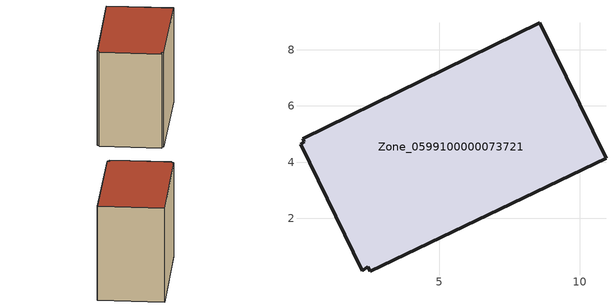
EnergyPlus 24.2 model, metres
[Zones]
Zone_0599100000073721
 floor ground (C_G): 2.54,0.11 2.45,0.28 2.26,0.13 0.06,4.63 0.2,4.73 0.14,4.83 8.58,8.97 10.94,4.14 z0.41
 wall outside (C_F): 0.06,4.63 2.26,0.13 2.45,0.28 2.54,0.11 10.94,4.14 8.58,8.97 0.14,4.83 0.2,4.73 0.06,4.63 z0.41:8.52
 roof outside (C_R): 2.26,0.13 2.45,0.28 2.54,0.11 10.94,4.14 8.58,8.97 0.14,4.83 0.2,4.73 0.06,4.63 z8.52
[BUILDING]
Pand.0599100000073721: North Axis=0; Terrain=City; Loads Convergence Tolerance Value=0.04; Temperature Convergence Tolerance Value=0.4; Solar Distribution=FullExterior; Maximum Number of Warmup Days=25; Minimum Number of Warmup Days=1
[Site:Location]
Rotterdam.The.Hague.AP_ZH_NLD Design_Conditions: Latitude=51.96; Longitude=4.45; Time Zone=1; Elevation=-4.5
[SITE:GROUNDTEMPERATURE:BUILDINGSURFACE]
18, 18, 18, 18, 18, 18, 18, 18, 18, 18, 18, 18
[MATERIAL] Thermal Absorptance=0.9; Solar Absorptance=0.7; Visible Absorptance=0.7
Name | Roughness | Thickness | Conductivity | Density | Specific Heat
G.TI.1965-1974 | MediumSmooth | 0.15 | 0.882353 | 540 | 1210
F.TI.1965-1974 | Rough | 0.3 | 0.697674 | 1920 | 840
R.TI.1965-1974 | MediumRough | 0.2 | 0.232558 | 1500 | 1000
[CONSTRUCTION]
C_G: G.TI.1965-1974
C_F: F.TI.1965-1974
C_R: R.TI.1965-1974
[ZONE]
Zone_0599100000073721: Type=1; Multiplier=1; Ceiling Height=Autocalculate; Volume=Autocalculate; Floor Area=autocalculate; Part of Total Floor Area=Yes
[ZONEINFILTRATION:DESIGNFLOWRATE]
Infil_Zone_0599100000073721: Zone or ZoneList or Space or SpaceList=Zone_0599100000073721; Schedule=AlwaysOn; Design Flow Rate Calculation Method=Flow/Area; Flow Rate per Floor Area=0.003; Constant Term Coefficient=1; Temperature Term Coefficient=0; Velocity Term Coefficient=0; Velocity Squared Term Coefficient=0
[HVACTEMPLATE:ZONE:IDEALLOADSAIRSYSTEM]
Zone_0599100000073721: Maximum Heating Supply Air Temperature=50; Minimum Cooling Supply Air Temperature=13; Maximum Heating Supply Air Humidity Ratio=0.0156; Minimum Cooling Supply Air Humidity Ratio=0.0077; Heating Limit=NoLimit; Cooling Limit=NoLimit; Dehumidification Control Type=ConstantSensibleHeatRatio; Cooling Sensible Heat Ratio=0.7; Dehumidification Setpoint=60; Humidification Control Type=None; Humidification Setpoint=30; Outdoor Air Method=None; Outdoor Air Flow Rate per Person=0.00944; Outdoor Air Flow Rate per Zone Floor Area=0; Outdoor Air Flow Rate per Zone=0; Demand Controlled Ventilation Type=None; Outdoor Air Economizer Type=NoEconomizer; Heat Recovery Type=None; Sensible Heat Recovery Effectiveness=0.7; Latent Heat Recovery Effectiveness=0.65
[ZONECONTROL:THERMOSTAT]
ThermostatControl_Zone_0599100000073721: Zone or ZoneList=Zone_0599100000073721; Control Type Schedule=DualSetpointControlType; Control 1=Thermostat_Zone_0599100000073721; Temperature Difference Between Cutout And Setpoint=0
[THERMOSTATSETPOINT:DUALSETPOINT]
Thermostat_Zone_0599100000073721: Heating Setpoint Temperature Schedule=HeatingSetpoint_Zone_0599100000073721; Cooling Setpoint Temperature Schedule=CoolingSetpoint_Zone_0599100000073721
[SCHEDULE:COMPACT]
HeatingSetpoint_Zone_0599100000073721: Through: 12/31, For: AllDays, Until: 24:00, 21
CoolingSetpoint_Zone_0599100000073721: Through: 12/31, For: AllDays, Until: 24:00, 24
DualSetpointControlType: Through: 12/31, For: AllDays, Until: 24:00, 4
AlwaysOn: Through: 12/31, For: AllDays, Until: 24:00, 1
